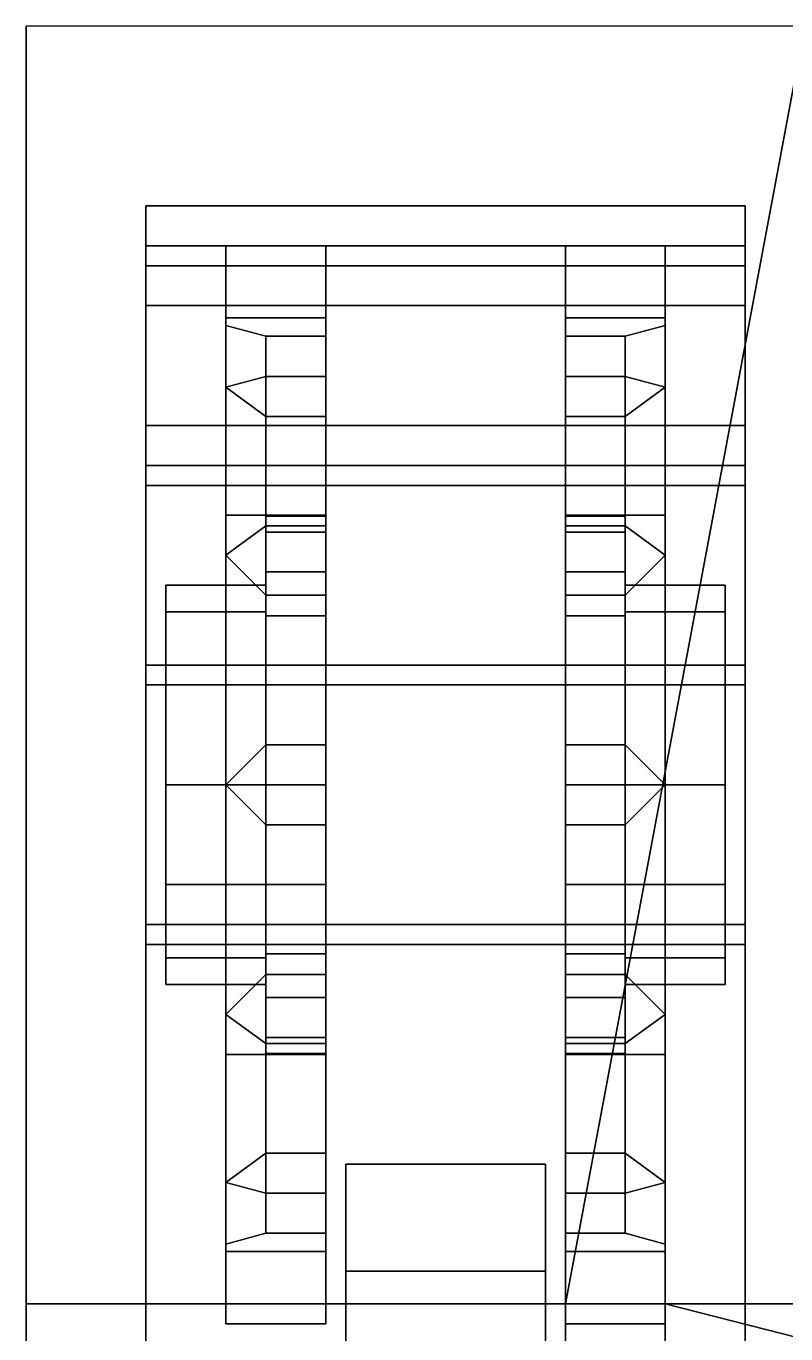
# Model space of a CAD drawing. Header units: millimetres. Extents: x -1.1 to 1.1, y -2.39 to 6.79.
# Drawn here: x -1.1 to -0.72, y 1.655 to 2.31 of the extents above; entities that cross this region are included whole.
import ezdxf

# ---------------------------------------------------------------- set-up
doc = ezdxf.new("R2010")
doc.units = ezdxf.units.MM
for name, color, linetype in [('fenders', 6, 'Continuous'), ('tracks', 3, 'Continuous'), ('wheels', 2, 'Continuous')]:
    doc.layers.add(name, color=color, linetype=linetype)

msp = doc.modelspace()

# ---------------------------------------------------------------- linework, layer by layer
for points in [[(-0.83, 1.67, 1.09), (-0.71, 1.67, 1.09), (-0.71, 1.67, 0.97), (-0.83, 1.67, 0.97)], [(-0.83, 0.5577, 1.09), (-0.83, 1.67, 1.09), (-0.83, 1.67, 0.97), (-0.83, 0.58, 1.01)], [(-0.78, 1.67, 1.2), (-0.71, 1.67, 1.2), (-0.71, 1.67, 1.05), (-0.83, 1.67, 1.09)], [(-0.78, 0.52705, 1.2), (-0.78, 1.67, 1.2), (-0.83, 1.67, 1.09), (-0.83, 0.5577, 1.09)], [(-0.27, 1.54, 1.35), (-0.71, 1.67, 1.2), (-0.71, 1.67, 1.2), (-0.78, 1.67, 1.2)], [(-0.27, 0.48525, 1.35), (-0.27, 1.54, 1.35), (-0.78, 1.67, 1.2), (-0.78, 0.52705, 1.2)]]:
    msp.add_3dface(points)
at = {"layer": 'fenders'}
for points in [[(-1.1, 1.67, 0.97), (-1.1, 2.31, 0.94), (-1.1, 2.31, 0.91), (-1.1, 1.67, 0.94)], [(-0.83, 1.67, 0.97), (-0.71, 2.31, 0.94), (-1.1, 2.31, 0.94), (-1.1, 1.67, 0.97)], [(-0.71, 1.67, 0.97), (-0.71, 2.31, 0.94), (-0.71, 2.31, 0.94), (-0.83, 1.67, 0.97)], [(-1.1, 0.58, 1.01), (-1.1, 1.67, 0.97), (-1.1, 1.67, 0.94), (-1.1, 0.58, 0.98)], [(-0.83, 0.58, 1.01), (-0.83, 1.67, 0.97), (-1.1, 1.67, 0.97), (-1.1, 0.58, 1.01)]]:
    msp.add_3dface(points, dxfattribs=at)
at = {"layer": 'tracks'}
for points in [[(-1.04, 2.22, 0.49), (-1.04, 2.19, 0.63), (-0.74, 2.19, 0.63), (-0.74, 2.22, 0.49)], [(-1.04, 2.17, 0.62), (-1.04, 2.19, 0.63), (-1.04, 2.22, 0.49), (-1.04, 2.2, 0.49)], [(-1.04, 2.22, 0.49), (-1.04, 2.19, 0.35), (-1.04, 2.17, 0.36), (-1.04, 2.2, 0.49)], [(-0.74, 2.22, 0.49), (-0.74, 2.19, 0.35), (-1.04, 2.19, 0.35), (-1.04, 2.22, 0.49)], [(-0.74, 2.22, 0.49), (-0.74, 2.19, 0.63), (-0.74, 2.17, 0.62), (-0.74, 2.2, 0.49)], [(-0.74, 2.17, 0.36), (-0.74, 2.19, 0.35), (-0.74, 2.22, 0.49), (-0.74, 2.2, 0.49)], [(-0.74, 2.2, 0.49), (-0.74, 2.17, 0.62), (-1.04, 2.17, 0.62), (-1.04, 2.2, 0.49)], [(-1.04, 2.2, 0.49), (-1.04, 2.17, 0.36), (-0.74, 2.17, 0.36), (-0.74, 2.2, 0.49)], [(-0.74, 2.19, 0.35), (-0.74, 2.11, 0.26), (-1.04, 2.11, 0.26), (-1.04, 2.19, 0.35)], [(-1.04, 2.19, 0.35), (-1.04, 2.11, 0.26), (-1.04, 2.09, 0.27), (-1.04, 2.17, 0.36)], [(-1.04, 2.19, 0.63), (-1.04, 2.09, 0.74), (-0.74, 2.09, 0.74), (-0.74, 2.19, 0.63)], [(-1.04, 2.08, 0.72), (-1.04, 2.09, 0.74), (-1.04, 2.19, 0.63), (-1.04, 2.17, 0.62)], [(-0.74, 2.09, 0.27), (-0.74, 2.11, 0.26), (-0.74, 2.19, 0.35), (-0.74, 2.17, 0.36)], [(-0.74, 2.19, 0.63), (-0.74, 2.09, 0.74), (-0.74, 2.08, 0.72), (-0.74, 2.17, 0.62)], [(-1.04, 2.17, 0.36), (-1.04, 2.09, 0.27), (-0.74, 2.09, 0.27), (-0.74, 2.17, 0.36)], [(-0.74, 2.17, 0.62), (-0.74, 2.08, 0.72), (-1.04, 2.08, 0.72), (-1.04, 2.17, 0.62)], [(-1.04, 2.11, 0.26), (-1.04, 1.4, -0.02), (-1.04, 1.39), (-1.04, 2.09, 0.27)], [(-0.74, 2.11, 0.26), (-0.74, 1.4, -0.02), (-1.04, 1.4, -0.02), (-1.04, 2.11, 0.26)], [(-0.74, 1.39), (-0.74, 1.4, -0.02), (-0.74, 2.11, 0.26), (-0.74, 2.09, 0.27)], [(-1.04, 2.09, 0.27), (-1.04, 1.39), (-0.74, 1.39), (-0.74, 2.09, 0.27)], [(-1.04, 1.98, 0.76), (-1.04, 1.99, 0.78), (-1.04, 2.09, 0.74), (-1.04, 2.08, 0.72)], [(-1.04, 2.09, 0.74), (-1.04, 1.99, 0.78), (-0.74, 1.99, 0.78), (-0.74, 2.09, 0.74)], [(-0.74, 2.09, 0.74), (-0.74, 1.99, 0.78), (-0.74, 1.98, 0.76), (-0.74, 2.08, 0.72)], [(-0.74, 2.08, 0.72), (-0.74, 1.98, 0.76), (-1.04, 1.98, 0.76), (-1.04, 2.08, 0.72)], [(-1.04, 1.85, 0.76), (-1.04, 1.86, 0.78), (-1.04, 1.99, 0.78), (-1.04, 1.98, 0.76)], [(-1.04, 1.99, 0.78), (-1.04, 1.86, 0.78), (-0.74, 1.86, 0.78), (-0.74, 1.99, 0.78)], [(-0.74, 1.99, 0.78), (-0.74, 1.86, 0.78), (-0.74, 1.85, 0.76), (-0.74, 1.98, 0.76)], [(-0.74, 1.98, 0.76), (-0.74, 1.85, 0.76), (-1.04, 1.85, 0.76), (-1.04, 1.98, 0.76)], [(-1.04, 1.44, 0.79), (-1.04, 1.45, 0.81), (-1.04, 1.86, 0.78), (-1.04, 1.85, 0.76)], [(-1.04, 1.86, 0.78), (-1.04, 1.45, 0.81), (-0.74, 1.45, 0.81), (-0.74, 1.86, 0.78)], [(-0.74, 1.86, 0.78), (-0.74, 1.45, 0.81), (-0.74, 1.44, 0.79), (-0.74, 1.85, 0.76)], [(-0.74, 1.85, 0.76), (-0.74, 1.44, 0.79), (-1.04, 1.44, 0.79), (-1.04, 1.85, 0.76)]]:
    msp.add_3dface(points, dxfattribs=at)
at = {"layer": 'wheels'}
for points in [[(-1, 2.16383, 0.625), (-1, 2.2, 0.49), (-1, 2.16, 0.49), (-1, 2.12919, 0.605)], [(-0.95, 2.16383, 0.625), (-0.95, 2.2, 0.49), (-1, 2.2, 0.49), (-1, 2.16383, 0.625)], [(-1, 2.2, 0.49), (-1, 2.16383, 0.355), (-1, 2.12919, 0.375), (-1, 2.16, 0.49)], [(-0.95, 2.2, 0.49), (-0.95, 2.16383, 0.355), (-1, 2.16383, 0.355), (-1, 2.2, 0.49)], [(-0.95, 2.13454, 0.585), (-0.95, 2.15464, 0.51), (-0.95, 2.2, 0.49), (-0.95, 2.16383, 0.625)], [(-0.95, 2.15464, 0.47), (-0.95, 2.13454, 0.395), (-0.95, 2.16383, 0.355), (-0.95, 2.2, 0.49)], [(-0.95, 2.15464, 0.51), (-0.95, 2.15464, 0.47), (-0.95, 2.2, 0.49)], [(-0.83, 2.2, 0.49), (-0.83, 2.16383, 0.625), (-0.78, 2.16383, 0.625), (-0.78, 2.2, 0.49)], [(-0.83, 2.15464, 0.51), (-0.83, 2.13454, 0.585), (-0.83, 2.16383, 0.625), (-0.83, 2.2, 0.49)], [(-0.83, 2.16383, 0.355), (-0.83, 2.2, 0.49), (-0.78, 2.2, 0.49), (-0.78, 2.16383, 0.355)], [(-0.83, 2.15464, 0.47), (-0.83, 2.15464, 0.51), (-0.83, 2.2, 0.49)], [(-0.83, 2.13454, 0.395), (-0.83, 2.15464, 0.47), (-0.83, 2.2, 0.49), (-0.83, 2.16383, 0.355)], [(-0.78, 2.2, 0.49), (-0.78, 2.16383, 0.625), (-0.78, 2.12919, 0.605), (-0.78, 2.16, 0.49)], [(-0.78, 2.16383, 0.355), (-0.78, 2.2, 0.49), (-0.78, 2.16, 0.49), (-0.78, 2.12919, 0.375)], [(-1, 2.16383, 0.355), (-1, 2.065, 0.25617), (-1, 2.045, 0.29081), (-1, 2.12919, 0.375)], [(-0.95, 2.16383, 0.355), (-0.95, 2.065, 0.25617), (-1, 2.065, 0.25617), (-1, 2.16383, 0.355)], [(-1, 2.065, 0.72383), (-1, 2.16383, 0.625), (-1, 2.12919, 0.605), (-1, 2.045, 0.68919)], [(-0.95, 2.065, 0.72383), (-0.95, 2.16383, 0.625), (-1, 2.16383, 0.625), (-1, 2.065, 0.72383)], [(-0.95, 2.11454, 0.36036), (-0.95, 2.05964, 0.30546), (-0.95, 2.065, 0.25617), (-0.95, 2.16383, 0.355)], [(-0.95, 2.13454, 0.395), (-0.95, 2.11454, 0.36036), (-0.95, 2.16383, 0.355)], [(-0.95, 2.05964, 0.67454), (-0.95, 2.11454, 0.61964), (-0.95, 2.16383, 0.625), (-0.95, 2.065, 0.72383)], [(-0.95, 2.11454, 0.61964), (-0.95, 2.13454, 0.585), (-0.95, 2.16383, 0.625)], [(-0.83, 2.065, 0.25617), (-0.83, 2.16383, 0.355), (-0.78, 2.16383, 0.355), (-0.78, 2.065, 0.25617)], [(-0.83, 2.05964, 0.30546), (-0.83, 2.11454, 0.36036), (-0.83, 2.16383, 0.355), (-0.83, 2.065, 0.25617)], [(-0.83, 2.11454, 0.36036), (-0.83, 2.13454, 0.395), (-0.83, 2.16383, 0.355)], [(-0.83, 2.16383, 0.625), (-0.83, 2.065, 0.72383), (-0.78, 2.065, 0.72383), (-0.78, 2.16383, 0.625)], [(-0.83, 2.13454, 0.585), (-0.83, 2.11454, 0.61964), (-0.83, 2.16383, 0.625)], [(-0.83, 2.11454, 0.61964), (-0.83, 2.05964, 0.67454), (-0.83, 2.065, 0.72383), (-0.83, 2.16383, 0.625)], [(-0.78, 2.065, 0.25617), (-0.78, 2.16383, 0.355), (-0.78, 2.12919, 0.375), (-0.78, 2.045, 0.29081)], [(-0.78, 2.16383, 0.625), (-0.78, 2.065, 0.72383), (-0.78, 2.045, 0.68919), (-0.78, 2.12919, 0.605)], [(-0.98, 2.15464, 0.51), (-0.98, 2.13454, 0.585), (-1, 2.12919, 0.605), (-1, 2.16, 0.49)], [(-0.98, 2.13454, 0.395), (-0.98, 2.15464, 0.47), (-1, 2.16, 0.49), (-1, 2.12919, 0.375)], [(-0.98, 2.15464, 0.47), (-0.98, 2.15464, 0.51), (-1, 2.16, 0.49)], [(-0.8, 2.13454, 0.585), (-0.8, 2.15464, 0.51), (-0.78, 2.16, 0.49), (-0.78, 2.12919, 0.605)], [(-0.8, 2.15464, 0.51), (-0.8, 2.15464, 0.47), (-0.78, 2.16, 0.49)], [(-0.8, 2.15464, 0.47), (-0.8, 2.13454, 0.395), (-0.78, 2.12919, 0.375), (-0.78, 2.16, 0.49)], [(-0.95, 2.15464, 0.51), (-0.95, 2.13454, 0.585), (-0.98, 2.13454, 0.585), (-0.98, 2.15464, 0.51)], [(-0.95, 2.13454, 0.395), (-0.95, 2.15464, 0.47), (-0.98, 2.15464, 0.47), (-0.98, 2.13454, 0.395)], [(-0.95, 2.15464, 0.47), (-0.95, 2.06464, 0.47), (-0.98, 2.06464, 0.47), (-0.98, 2.15464, 0.47)], [(-0.95, 2.06464, 0.51), (-0.95, 2.15464, 0.51), (-0.98, 2.15464, 0.51), (-0.98, 2.06464, 0.51)], [(-0.98, 2.06464, 0.51), (-0.98, 2.15464, 0.51), (-0.98, 2.15464, 0.47), (-0.98, 2.06464, 0.47)], [(-0.95, 2.15464, 0.51), (-0.95, 2.06464, 0.51), (-0.95, 2.06464, 0.47), (-0.95, 2.15464, 0.47)], [(-0.83, 2.13454, 0.585), (-0.83, 2.15464, 0.51), (-0.8, 2.15464, 0.51), (-0.8, 2.13454, 0.585)], [(-0.83, 2.15464, 0.47), (-0.83, 2.06464, 0.47), (-0.83, 2.06464, 0.51), (-0.83, 2.15464, 0.51)], [(-0.83, 2.06464, 0.47), (-0.83, 2.15464, 0.47), (-0.8, 2.15464, 0.47), (-0.8, 2.06464, 0.47)], [(-0.83, 2.15464, 0.51), (-0.83, 2.06464, 0.51), (-0.8, 2.06464, 0.51), (-0.8, 2.15464, 0.51)], [(-0.83, 2.15464, 0.47), (-0.83, 2.13454, 0.395), (-0.8, 2.13454, 0.395), (-0.8, 2.15464, 0.47)], [(-0.8, 2.06464, 0.47), (-0.8, 2.15464, 0.47), (-0.8, 2.15464, 0.51), (-0.8, 2.06464, 0.51)], [(-0.98, 2.11454, 0.36036), (-0.98, 2.13454, 0.395), (-1, 2.12919, 0.375)], [(-0.98, 2.13454, 0.585), (-0.98, 2.11454, 0.61964), (-1, 2.12919, 0.605)], [(-0.98, 2.05964, 0.30546), (-0.98, 2.11454, 0.36036), (-1, 2.12919, 0.375), (-1, 2.045, 0.29081)], [(-0.98, 2.11454, 0.61964), (-0.98, 2.05964, 0.67454), (-1, 2.045, 0.68919), (-1, 2.12919, 0.605)], [(-0.95, 2.13454, 0.585), (-0.95, 2.0566, 0.54), (-0.98, 2.0566, 0.54), (-0.98, 2.13454, 0.585)], [(-0.98, 2.0366, 0.57464), (-0.98, 2.11454, 0.61964), (-0.98, 2.13454, 0.585), (-0.98, 2.0566, 0.54)], [(-0.95, 2.0566, 0.44), (-0.95, 2.13454, 0.395), (-0.98, 2.13454, 0.395), (-0.98, 2.0566, 0.44)], [(-0.98, 2.0566, 0.44), (-0.98, 2.13454, 0.395), (-0.98, 2.11454, 0.36036), (-0.98, 2.0366, 0.40536)], [(-0.95, 2.11454, 0.61964), (-0.95, 2.0366, 0.57464), (-0.95, 2.0566, 0.54), (-0.95, 2.13454, 0.585)], [(-0.95, 2.13454, 0.395), (-0.95, 2.0566, 0.44), (-0.95, 2.0366, 0.40536), (-0.95, 2.11454, 0.36036)], [(-0.83, 2.13454, 0.585), (-0.83, 2.0566, 0.54), (-0.83, 2.0366, 0.57464), (-0.83, 2.11454, 0.61964)], [(-0.83, 2.0566, 0.54), (-0.83, 2.13454, 0.585), (-0.8, 2.13454, 0.585), (-0.8, 2.0566, 0.54)], [(-0.83, 2.11454, 0.36036), (-0.83, 2.0366, 0.40536), (-0.83, 2.0566, 0.44), (-0.83, 2.13454, 0.395)], [(-0.83, 2.13454, 0.395), (-0.83, 2.0566, 0.44), (-0.8, 2.0566, 0.44), (-0.8, 2.13454, 0.395)], [(-0.8, 2.0566, 0.54), (-0.8, 2.13454, 0.585), (-0.8, 2.11454, 0.61964), (-0.8, 2.0366, 0.57464)], [(-0.8, 2.13454, 0.395), (-0.8, 2.11454, 0.36036), (-0.78, 2.12919, 0.375)], [(-0.8, 2.0366, 0.40536), (-0.8, 2.11454, 0.36036), (-0.8, 2.13454, 0.395), (-0.8, 2.0566, 0.44)], [(-0.8, 2.11454, 0.61964), (-0.8, 2.13454, 0.585), (-0.78, 2.12919, 0.605)], [(-0.8, 2.11454, 0.36036), (-0.8, 2.05964, 0.30546), (-0.78, 2.045, 0.29081), (-0.78, 2.12919, 0.375)], [(-0.8, 2.05964, 0.67454), (-0.8, 2.11454, 0.61964), (-0.78, 2.12919, 0.605), (-0.78, 2.045, 0.68919)], [(-0.95, 2.05964, 0.30546), (-0.95, 2.11454, 0.36036), (-0.98, 2.11454, 0.36036), (-0.98, 2.05964, 0.30546)], [(-0.95, 2.11454, 0.36036), (-0.95, 2.0366, 0.40536), (-0.98, 2.0366, 0.40536), (-0.98, 2.11454, 0.36036)], [(-0.95, 2.11454, 0.61964), (-0.95, 2.05964, 0.67454), (-0.98, 2.05964, 0.67454), (-0.98, 2.11454, 0.61964)], [(-0.95, 2.0366, 0.57464), (-0.95, 2.11454, 0.61964), (-0.98, 2.11454, 0.61964), (-0.98, 2.0366, 0.57464)], [(-0.83, 2.0366, 0.40536), (-0.83, 2.11454, 0.36036), (-0.8, 2.11454, 0.36036), (-0.8, 2.0366, 0.40536)], [(-0.83, 2.11454, 0.36036), (-0.83, 2.05964, 0.30546), (-0.8, 2.05964, 0.30546), (-0.8, 2.11454, 0.36036)], [(-0.83, 2.11454, 0.61964), (-0.83, 2.0366, 0.57464), (-0.8, 2.0366, 0.57464), (-0.8, 2.11454, 0.61964)], [(-0.83, 2.05964, 0.67454), (-0.83, 2.11454, 0.61964), (-0.8, 2.11454, 0.61964), (-0.8, 2.05964, 0.67454)], [(-1, 2.065, 0.25617), (-1, 1.93, 0.22), (-1, 1.93, 0.26), (-1, 2.045, 0.29081)], [(-0.95, 2.065, 0.25617), (-0.95, 1.93, 0.22), (-1, 1.93, 0.22), (-1, 2.065, 0.25617)], [(-1, 1.93, 0.76), (-1, 2.065, 0.72383), (-1, 2.045, 0.68919), (-1, 1.93, 0.72)], [(-0.95, 1.93, 0.76), (-0.95, 2.065, 0.72383), (-1, 2.065, 0.72383), (-1, 1.93, 0.76)], [(-0.95, 2.06464, 0.47), (-0.95, 2.0566, 0.44), (-0.98, 2.0566, 0.44), (-0.98, 2.06464, 0.47)], [(-0.95, 2.0566, 0.54), (-0.95, 2.06464, 0.51), (-0.98, 2.06464, 0.51), (-0.98, 2.0566, 0.54)], [(-0.98, 2.03, 0.49), (-0.98, 2.06464, 0.47), (-0.98, 2.0566, 0.44), (-0.98, 2.0166, 0.44)], [(-0.98, 2.0166, 0.54), (-0.98, 2.0566, 0.54), (-0.98, 2.06464, 0.51), (-0.98, 2.03, 0.49)], [(-0.98, 2.06464, 0.51), (-0.98, 2.06464, 0.47), (-0.98, 2.03, 0.49)], [(-0.95, 2.05964, 0.30546), (-0.95, 2.025, 0.28546), (-0.95, 2.065, 0.25617)], [(-0.95, 2.025, 0.28546), (-0.95, 1.95, 0.26536), (-0.95, 1.93, 0.22), (-0.95, 2.065, 0.25617)], [(-0.95, 2.025, 0.69454), (-0.95, 2.05964, 0.67454), (-0.95, 2.065, 0.72383)], [(-0.95, 1.95, 0.71464), (-0.95, 2.025, 0.69454), (-0.95, 2.065, 0.72383), (-0.95, 1.93, 0.76)], [(-0.95, 2.06464, 0.51), (-0.95, 1.93, 0.49), (-0.95, 1.93, 0.49), (-0.95, 2.06464, 0.47)], [(-0.83, 2.025, 0.28546), (-0.83, 2.05964, 0.30546), (-0.83, 2.065, 0.25617)], [(-0.83, 1.93, 0.22), (-0.83, 2.065, 0.25617), (-0.78, 2.065, 0.25617), (-0.78, 1.93, 0.22)], [(-0.83, 1.95, 0.26536), (-0.83, 2.025, 0.28546), (-0.83, 2.065, 0.25617), (-0.83, 1.93, 0.22)], [(-0.83, 2.065, 0.72383), (-0.83, 1.93, 0.76), (-0.78, 1.93, 0.76), (-0.78, 2.065, 0.72383)], [(-0.83, 2.05964, 0.67454), (-0.83, 2.025, 0.69454), (-0.83, 2.065, 0.72383)], [(-0.83, 2.025, 0.69454), (-0.83, 1.95, 0.71464), (-0.83, 1.93, 0.76), (-0.83, 2.065, 0.72383)], [(-0.83, 2.0566, 0.44), (-0.83, 2.06464, 0.47), (-0.8, 2.06464, 0.47), (-0.8, 2.0566, 0.44)], [(-0.83, 2.06464, 0.51), (-0.83, 2.0566, 0.54), (-0.8, 2.0566, 0.54), (-0.8, 2.06464, 0.51)], [(-0.83, 2.06464, 0.47), (-0.83, 1.93, 0.49), (-0.83, 1.93, 0.49), (-0.83, 2.06464, 0.51)], [(-0.8, 2.06464, 0.47), (-0.8, 2.06464, 0.51), (-0.8, 2.03, 0.49)], [(-0.8, 2.0166, 0.44), (-0.8, 2.0566, 0.44), (-0.8, 2.06464, 0.47), (-0.8, 2.03, 0.49)], [(-0.8, 2.03, 0.49), (-0.8, 2.06464, 0.51), (-0.8, 2.0566, 0.54), (-0.8, 2.0166, 0.54)], [(-0.78, 1.93, 0.22), (-0.78, 2.065, 0.25617), (-0.78, 2.045, 0.29081), (-0.78, 1.93, 0.26)], [(-0.78, 2.065, 0.72383), (-0.78, 1.93, 0.76), (-0.78, 1.93, 0.72), (-0.78, 2.045, 0.68919)], [(-0.98, 2.025, 0.28546), (-0.98, 2.05964, 0.30546), (-1, 2.045, 0.29081)], [(-0.98, 2.05964, 0.67454), (-0.98, 2.025, 0.69454), (-1, 2.045, 0.68919)], [(-0.98, 2.01464, 0.3834), (-0.98, 2.05964, 0.30546), (-0.98, 2.025, 0.28546), (-0.98, 1.98, 0.3634)], [(-0.95, 2.01464, 0.3834), (-0.95, 2.05964, 0.30546), (-0.98, 2.05964, 0.30546), (-0.98, 2.01464, 0.3834)], [(-0.95, 2.05964, 0.67454), (-0.95, 2.01464, 0.5966), (-0.98, 2.01464, 0.5966), (-0.98, 2.05964, 0.67454)], [(-0.98, 1.98, 0.6166), (-0.98, 2.025, 0.69454), (-0.98, 2.05964, 0.67454), (-0.98, 2.01464, 0.5966)], [(-0.95, 2.05964, 0.30546), (-0.95, 2.01464, 0.3834), (-0.95, 1.98, 0.3634), (-0.95, 2.025, 0.28546)], [(-0.95, 2.025, 0.69454), (-0.95, 1.98, 0.6166), (-0.95, 2.01464, 0.5966), (-0.95, 2.05964, 0.67454)], [(-0.83, 2.025, 0.28546), (-0.83, 1.98, 0.3634), (-0.83, 2.01464, 0.3834), (-0.83, 2.05964, 0.30546)], [(-0.83, 2.05964, 0.30546), (-0.83, 2.01464, 0.3834), (-0.8, 2.01464, 0.3834), (-0.8, 2.05964, 0.30546)], [(-0.83, 2.05964, 0.67454), (-0.83, 2.01464, 0.5966), (-0.83, 1.98, 0.6166), (-0.83, 2.025, 0.69454)], [(-0.83, 2.01464, 0.5966), (-0.83, 2.05964, 0.67454), (-0.8, 2.05964, 0.67454), (-0.8, 2.01464, 0.5966)], [(-0.8, 2.05964, 0.30546), (-0.8, 2.025, 0.28546), (-0.78, 2.045, 0.29081)], [(-0.8, 1.98, 0.3634), (-0.8, 2.025, 0.28546), (-0.8, 2.05964, 0.30546), (-0.8, 2.01464, 0.3834)], [(-0.8, 2.025, 0.69454), (-0.8, 2.05964, 0.67454), (-0.78, 2.045, 0.68919)], [(-0.8, 2.01464, 0.5966), (-0.8, 2.05964, 0.67454), (-0.8, 2.025, 0.69454), (-0.8, 1.98, 0.6166)], [(-0.98, 2.0366, 0.57464), (-0.98, 2.0566, 0.54), (-0.98, 2.0166, 0.54)], [(-0.98, 2.0566, 0.44), (-0.98, 2.0366, 0.40536), (-0.98, 2.0166, 0.44)], [(-0.95, 2.0366, 0.57464), (-0.95, 1.93, 0.49), (-0.95, 1.93, 0.49), (-0.95, 2.0566, 0.54)], [(-0.95, 2.0566, 0.44), (-0.95, 1.93, 0.49), (-0.95, 1.93, 0.49), (-0.95, 2.0366, 0.40536)], [(-0.83, 2.0566, 0.54), (-0.83, 1.93, 0.49), (-0.83, 1.93, 0.49), (-0.83, 2.0366, 0.57464)], [(-0.83, 2.0366, 0.40536), (-0.83, 1.93, 0.49), (-0.83, 1.93, 0.49), (-0.83, 2.0566, 0.44)], [(-0.8, 2.0566, 0.54), (-0.8, 2.0366, 0.57464), (-0.8, 2.0166, 0.54)], [(-0.8, 2.0366, 0.40536), (-0.8, 2.0566, 0.44), (-0.8, 2.0166, 0.44)], [(-0.98, 1.95, 0.26536), (-0.98, 2.025, 0.28546), (-1, 2.045, 0.29081), (-1, 1.93, 0.26)], [(-0.98, 2.025, 0.69454), (-0.98, 1.95, 0.71464), (-1, 1.93, 0.72), (-1, 2.045, 0.68919)], [(-0.8, 2.025, 0.28546), (-0.8, 1.95, 0.26536), (-0.78, 1.93, 0.26), (-0.78, 2.045, 0.29081)], [(-0.8, 1.95, 0.71464), (-0.8, 2.025, 0.69454), (-0.78, 2.045, 0.68919), (-0.78, 1.93, 0.72)], [(-0.98, 1.98, 0.5766), (-0.98, 2.01464, 0.5966), (-0.98, 2.0366, 0.57464), (-0.98, 2.0166, 0.54)], [(-0.95, 2.0366, 0.40536), (-0.95, 2.01464, 0.3834), (-0.98, 2.01464, 0.3834), (-0.98, 2.0366, 0.40536)], [(-0.98, 2.0166, 0.44), (-0.98, 2.0366, 0.40536), (-0.98, 2.01464, 0.3834), (-0.98, 1.98, 0.4034)], [(-0.95, 2.01464, 0.5966), (-0.95, 2.0366, 0.57464), (-0.98, 2.0366, 0.57464), (-0.98, 2.01464, 0.5966)], [(-0.83, 2.01464, 0.3834), (-0.83, 2.0366, 0.40536), (-0.8, 2.0366, 0.40536), (-0.8, 2.01464, 0.3834)], [(-0.83, 2.0366, 0.57464), (-0.83, 2.01464, 0.5966), (-0.8, 2.01464, 0.5966), (-0.8, 2.0366, 0.57464)], [(-0.8, 2.0166, 0.54), (-0.8, 2.0366, 0.57464), (-0.8, 2.01464, 0.5966), (-0.8, 1.98, 0.5766)], [(-0.8, 1.98, 0.4034), (-0.8, 2.01464, 0.3834), (-0.8, 2.0366, 0.40536), (-0.8, 2.0166, 0.44)], [(-1.03, 1.98, 0.5766), (-1.03, 2.0166, 0.54), (-1.03, 2.03, 0.49), (-1.03, 1.93, 0.59)], [(-1.03, 1.93, 0.59), (-1.03, 2.03, 0.49), (-1.03, 2.0166, 0.44), (-1.03, 1.88, 0.5766)], [(-0.98, 2.0166, 0.54), (-0.98, 2.03, 0.49), (-1.03, 2.03, 0.49), (-1.03, 2.0166, 0.54)], [(-0.98, 2.03, 0.49), (-0.98, 2.0166, 0.44), (-1.03, 2.0166, 0.44), (-1.03, 2.03, 0.49)], [(-0.95, 2.025, 0.28546), (-0.95, 1.98, 0.3634), (-0.98, 1.98, 0.3634), (-0.98, 2.025, 0.28546)], [(-0.95, 1.95, 0.26536), (-0.95, 2.025, 0.28546), (-0.98, 2.025, 0.28546), (-0.98, 1.95, 0.26536)], [(-0.95, 2.025, 0.69454), (-0.95, 1.95, 0.71464), (-0.98, 1.95, 0.71464), (-0.98, 2.025, 0.69454)], [(-0.95, 1.98, 0.6166), (-0.95, 2.025, 0.69454), (-0.98, 2.025, 0.69454), (-0.98, 1.98, 0.6166)], [(-0.83, 1.98, 0.3634), (-0.83, 2.025, 0.28546), (-0.8, 2.025, 0.28546), (-0.8, 1.98, 0.3634)], [(-0.83, 2.025, 0.28546), (-0.83, 1.95, 0.26536), (-0.8, 1.95, 0.26536), (-0.8, 2.025, 0.28546)], [(-0.83, 2.025, 0.69454), (-0.83, 1.98, 0.6166), (-0.8, 1.98, 0.6166), (-0.8, 2.025, 0.69454)], [(-0.83, 1.95, 0.71464), (-0.83, 2.025, 0.69454), (-0.8, 2.025, 0.69454), (-0.8, 1.95, 0.71464)], [(-0.8, 2.0166, 0.44), (-0.8, 2.03, 0.49), (-0.75, 2.03, 0.49), (-0.75, 2.0166, 0.44)], [(-0.8, 2.03, 0.49), (-0.8, 2.0166, 0.54), (-0.75, 2.0166, 0.54), (-0.75, 2.03, 0.49)], [(-0.75, 2.03, 0.49), (-0.75, 1.93, 0.39), (-0.75, 1.98, 0.4034), (-0.75, 2.0166, 0.44)], [(-0.75, 2.0166, 0.54), (-0.75, 1.88, 0.4034), (-0.75, 1.93, 0.39), (-0.75, 2.03, 0.49)], [(-0.98, 1.98, 0.5766), (-0.98, 2.0166, 0.54), (-1.03, 2.0166, 0.54), (-1.03, 1.98, 0.5766)], [(-1.03, 1.88, 0.5766), (-1.03, 2.0166, 0.44), (-1.03, 1.98, 0.4034), (-1.03, 1.8434, 0.54)], [(-0.98, 2.0166, 0.44), (-0.98, 1.98, 0.4034), (-1.03, 1.98, 0.4034), (-1.03, 2.0166, 0.44)], [(-0.98, 2.01464, 0.3834), (-0.98, 1.98, 0.3634), (-0.98, 1.98, 0.4034)], [(-0.98, 1.98, 0.6166), (-0.98, 2.01464, 0.5966), (-0.98, 1.98, 0.5766)], [(-0.95, 1.98, 0.6166), (-0.95, 1.93, 0.49), (-0.95, 1.93, 0.49), (-0.95, 2.01464, 0.5966)], [(-0.95, 2.01464, 0.3834), (-0.95, 1.93, 0.49), (-0.95, 1.93, 0.49), (-0.95, 1.98, 0.3634)], [(-0.83, 2.01464, 0.5966), (-0.83, 1.93, 0.49), (-0.83, 1.93, 0.49), (-0.83, 1.98, 0.6166)], [(-0.83, 1.98, 0.3634), (-0.83, 1.93, 0.49), (-0.83, 1.93, 0.49), (-0.83, 2.01464, 0.3834)], [(-0.8, 2.0166, 0.54), (-0.8, 1.98, 0.5766), (-0.75, 1.98, 0.5766), (-0.75, 2.0166, 0.54)], [(-0.8, 1.98, 0.4034), (-0.8, 2.0166, 0.44), (-0.75, 2.0166, 0.44), (-0.75, 1.98, 0.4034)], [(-0.8, 1.98, 0.3634), (-0.8, 2.01464, 0.3834), (-0.8, 1.98, 0.4034)], [(-0.8, 2.01464, 0.5966), (-0.8, 1.98, 0.6166), (-0.8, 1.98, 0.5766)], [(-0.75, 1.98, 0.5766), (-0.75, 1.8434, 0.44), (-0.75, 1.88, 0.4034), (-0.75, 2.0166, 0.54)], [(-0.98, 1.98, 0.4034), (-0.98, 1.93, 0.39), (-1.03, 1.93, 0.39), (-1.03, 1.98, 0.4034)], [(-1.03, 1.8434, 0.54), (-1.03, 1.98, 0.4034), (-1.03, 1.93, 0.39), (-1.03, 1.83, 0.49)], [(-0.98, 1.93, 0.59), (-0.98, 1.98, 0.5766), (-1.03, 1.98, 0.5766), (-1.03, 1.93, 0.59)], [(-0.95, 1.98, 0.3634), (-0.95, 1.95, 0.35536), (-0.98, 1.95, 0.35536), (-0.98, 1.98, 0.3634)], [(-0.98, 1.98, 0.4034), (-0.98, 1.98, 0.3634), (-0.98, 1.95, 0.35536), (-0.98, 1.93, 0.39)], [(-0.95, 1.95, 0.62464), (-0.95, 1.98, 0.6166), (-0.98, 1.98, 0.6166), (-0.98, 1.95, 0.62464)], [(-0.98, 1.93, 0.59), (-0.98, 1.95, 0.62464), (-0.98, 1.98, 0.6166), (-0.98, 1.98, 0.5766)], [(-0.83, 1.95, 0.35536), (-0.83, 1.98, 0.3634), (-0.8, 1.98, 0.3634), (-0.8, 1.95, 0.35536)], [(-0.83, 1.98, 0.6166), (-0.83, 1.95, 0.62464), (-0.8, 1.95, 0.62464), (-0.8, 1.98, 0.6166)], [(-0.8, 1.93, 0.39), (-0.8, 1.95, 0.35536), (-0.8, 1.98, 0.3634), (-0.8, 1.98, 0.4034)], [(-0.8, 1.93, 0.39), (-0.8, 1.98, 0.4034), (-0.75, 1.98, 0.4034), (-0.75, 1.93, 0.39)], [(-0.8, 1.98, 0.5766), (-0.8, 1.98, 0.6166), (-0.8, 1.95, 0.62464), (-0.8, 1.93, 0.59)], [(-0.8, 1.98, 0.5766), (-0.8, 1.93, 0.59), (-0.75, 1.93, 0.59), (-0.75, 1.98, 0.5766)], [(-0.75, 1.93, 0.59), (-0.75, 1.83, 0.49), (-0.75, 1.8434, 0.44), (-0.75, 1.98, 0.5766)], [(-0.98, 1.91, 0.26536), (-0.98, 1.95, 0.26536), (-1, 1.93, 0.26)], [(-0.98, 1.95, 0.71464), (-0.98, 1.91, 0.71464), (-1, 1.93, 0.72)], [(-0.95, 1.95, 0.35536), (-0.95, 1.95, 0.26536), (-0.98, 1.95, 0.26536), (-0.98, 1.95, 0.35536)], [(-0.98, 1.95, 0.35536), (-0.98, 1.95, 0.26536), (-0.98, 1.91, 0.26536), (-0.98, 1.91, 0.35536)], [(-0.98, 1.95, 0.35536), (-0.98, 1.91, 0.35536), (-0.98, 1.93, 0.39)], [(-0.98, 1.91, 0.62464), (-0.98, 1.95, 0.62464), (-0.98, 1.93, 0.59)], [(-0.98, 1.91, 0.62464), (-0.98, 1.91, 0.71464), (-0.98, 1.95, 0.71464), (-0.98, 1.95, 0.62464)], [(-0.95, 1.95, 0.71464), (-0.95, 1.95, 0.62464), (-0.98, 1.95, 0.62464), (-0.98, 1.95, 0.71464)], [(-0.95, 1.91, 0.62464), (-0.95, 1.93, 0.49), (-0.95, 1.93, 0.49), (-0.95, 1.95, 0.62464)], [(-0.95, 1.95, 0.26536), (-0.95, 1.95, 0.35536), (-0.95, 1.91, 0.35536), (-0.95, 1.91, 0.26536)], [(-0.95, 1.95, 0.26536), (-0.95, 1.91, 0.26536), (-0.95, 1.93, 0.22)], [(-0.95, 1.95, 0.35536), (-0.95, 1.93, 0.49), (-0.95, 1.93, 0.49), (-0.95, 1.91, 0.35536)], [(-0.95, 1.91, 0.71464), (-0.95, 1.95, 0.71464), (-0.95, 1.93, 0.76)], [(-0.95, 1.91, 0.71464), (-0.95, 1.91, 0.62464), (-0.95, 1.95, 0.62464), (-0.95, 1.95, 0.71464)], [(-0.83, 1.95, 0.62464), (-0.83, 1.93, 0.49), (-0.83, 1.93, 0.49), (-0.83, 1.91, 0.62464)], [(-0.83, 1.91, 0.26536), (-0.83, 1.91, 0.35536), (-0.83, 1.95, 0.35536), (-0.83, 1.95, 0.26536)], [(-0.83, 1.95, 0.26536), (-0.83, 1.95, 0.35536), (-0.8, 1.95, 0.35536), (-0.8, 1.95, 0.26536)], [(-0.83, 1.91, 0.26536), (-0.83, 1.95, 0.26536), (-0.83, 1.93, 0.22)], [(-0.83, 1.91, 0.35536), (-0.83, 1.93, 0.49), (-0.83, 1.93, 0.49), (-0.83, 1.95, 0.35536)], [(-0.83, 1.95, 0.62464), (-0.83, 1.95, 0.71464), (-0.8, 1.95, 0.71464), (-0.8, 1.95, 0.62464)], [(-0.83, 1.95, 0.71464), (-0.83, 1.95, 0.62464), (-0.83, 1.91, 0.62464), (-0.83, 1.91, 0.71464)], [(-0.83, 1.95, 0.71464), (-0.83, 1.91, 0.71464), (-0.83, 1.93, 0.76)], [(-0.8, 1.91, 0.35536), (-0.8, 1.91, 0.26536), (-0.8, 1.95, 0.26536), (-0.8, 1.95, 0.35536)], [(-0.8, 1.95, 0.26536), (-0.8, 1.91, 0.26536), (-0.78, 1.93, 0.26)], [(-0.8, 1.91, 0.35536), (-0.8, 1.95, 0.35536), (-0.8, 1.93, 0.39)], [(-0.8, 1.95, 0.62464), (-0.8, 1.95, 0.71464), (-0.8, 1.91, 0.71464), (-0.8, 1.91, 0.62464)], [(-0.8, 1.91, 0.71464), (-0.8, 1.95, 0.71464), (-0.78, 1.93, 0.72)], [(-0.8, 1.95, 0.62464), (-0.8, 1.91, 0.62464), (-0.8, 1.93, 0.59)], [(-0.98, 1.93, 0.39), (-0.98, 1.88, 0.4034), (-1.03, 1.88, 0.4034), (-1.03, 1.93, 0.39)], [(-1.03, 1.83, 0.49), (-1.03, 1.93, 0.39), (-1.03, 1.88, 0.4034), (-1.03, 1.8434, 0.44)], [(-0.98, 1.88, 0.5766), (-0.98, 1.93, 0.59), (-1.03, 1.93, 0.59), (-1.03, 1.88, 0.5766)], [(-0.98, 1.835, 0.28546), (-0.98, 1.91, 0.26536), (-1, 1.93, 0.26), (-1, 1.815, 0.29081)], [(-1, 1.93, 0.22), (-1, 1.795, 0.25617), (-1, 1.815, 0.29081), (-1, 1.93, 0.26)], [(-0.95, 1.93, 0.22), (-0.95, 1.795, 0.25617), (-1, 1.795, 0.25617), (-1, 1.93, 0.22)], [(-0.98, 1.91, 0.71464), (-0.98, 1.835, 0.69454), (-1, 1.815, 0.68919), (-1, 1.93, 0.72)], [(-1, 1.795, 0.72383), (-1, 1.93, 0.76), (-1, 1.93, 0.72), (-1, 1.815, 0.68919)], [(-0.95, 1.795, 0.72383), (-0.95, 1.93, 0.76), (-1, 1.93, 0.76), (-1, 1.795, 0.72383)], [(-0.98, 1.93, 0.39), (-0.98, 1.91, 0.35536), (-0.98, 1.88, 0.3634), (-0.98, 1.88, 0.4034)], [(-0.98, 1.88, 0.5766), (-0.98, 1.88, 0.6166), (-0.98, 1.91, 0.62464), (-0.98, 1.93, 0.59)], [(-0.95, 1.84536, 0.5966), (-0.95, 1.93, 0.49), (-0.95, 1.93, 0.49), (-0.95, 1.88, 0.6166)], [(-0.95, 1.8034, 0.54), (-0.95, 1.93, 0.49), (-0.95, 1.93, 0.49), (-0.95, 1.8234, 0.57464)], [(-0.95, 1.91, 0.26536), (-0.95, 1.835, 0.28546), (-0.95, 1.795, 0.25617), (-0.95, 1.93, 0.22)], [(-0.95, 1.79536, 0.47), (-0.95, 1.93, 0.49), (-0.95, 1.93, 0.49), (-0.95, 1.79536, 0.51)], [(-0.95, 1.8234, 0.40536), (-0.95, 1.93, 0.49), (-0.95, 1.93, 0.49), (-0.95, 1.8034, 0.44)], [(-0.95, 1.88, 0.3634), (-0.95, 1.93, 0.49), (-0.95, 1.93, 0.49), (-0.95, 1.84536, 0.3834)], [(-0.95, 1.835, 0.69454), (-0.95, 1.91, 0.71464), (-0.95, 1.93, 0.76), (-0.95, 1.795, 0.72383)], [(-0.83, 1.88, 0.6166), (-0.83, 1.93, 0.49), (-0.83, 1.93, 0.49), (-0.83, 1.84536, 0.5966)], [(-0.83, 1.8234, 0.57464), (-0.83, 1.93, 0.49), (-0.83, 1.93, 0.49), (-0.83, 1.8034, 0.54)], [(-0.83, 1.795, 0.25617), (-0.83, 1.93, 0.22), (-0.78, 1.93, 0.22), (-0.78, 1.795, 0.25617)], [(-0.83, 1.835, 0.28546), (-0.83, 1.91, 0.26536), (-0.83, 1.93, 0.22), (-0.83, 1.795, 0.25617)], [(-0.83, 1.79536, 0.51), (-0.83, 1.93, 0.49), (-0.83, 1.93, 0.49), (-0.83, 1.79536, 0.47)], [(-0.83, 1.8034, 0.44), (-0.83, 1.93, 0.49), (-0.83, 1.93, 0.49), (-0.83, 1.8234, 0.40536)], [(-0.83, 1.84536, 0.3834), (-0.83, 1.93, 0.49), (-0.83, 1.93, 0.49), (-0.83, 1.88, 0.3634)], [(-0.83, 1.93, 0.76), (-0.83, 1.795, 0.72383), (-0.78, 1.795, 0.72383), (-0.78, 1.93, 0.76)], [(-0.83, 1.91, 0.71464), (-0.83, 1.835, 0.69454), (-0.83, 1.795, 0.72383), (-0.83, 1.93, 0.76)], [(-0.8, 1.91, 0.26536), (-0.8, 1.835, 0.28546), (-0.78, 1.815, 0.29081), (-0.78, 1.93, 0.26)], [(-0.8, 1.88, 0.4034), (-0.8, 1.88, 0.3634), (-0.8, 1.91, 0.35536), (-0.8, 1.93, 0.39)], [(-0.8, 1.88, 0.4034), (-0.8, 1.93, 0.39), (-0.75, 1.93, 0.39), (-0.75, 1.88, 0.4034)], [(-0.8, 1.93, 0.59), (-0.8, 1.91, 0.62464), (-0.8, 1.88, 0.6166), (-0.8, 1.88, 0.5766)], [(-0.8, 1.835, 0.69454), (-0.8, 1.91, 0.71464), (-0.78, 1.93, 0.72), (-0.78, 1.815, 0.68919)], [(-0.8, 1.93, 0.59), (-0.8, 1.88, 0.5766), (-0.75, 1.88, 0.5766), (-0.75, 1.93, 0.59)], [(-0.78, 1.795, 0.25617), (-0.78, 1.93, 0.22), (-0.78, 1.93, 0.26), (-0.78, 1.815, 0.29081)], [(-0.78, 1.93, 0.76), (-0.78, 1.795, 0.72383), (-0.78, 1.815, 0.68919), (-0.78, 1.93, 0.72)], [(-0.75, 1.88, 0.5766), (-0.75, 1.8434, 0.54), (-0.75, 1.83, 0.49), (-0.75, 1.93, 0.59)], [(-0.95, 1.91, 0.26536), (-0.95, 1.91, 0.35536), (-0.98, 1.91, 0.35536), (-0.98, 1.91, 0.26536)], [(-0.95, 1.835, 0.28546), (-0.95, 1.91, 0.26536), (-0.98, 1.91, 0.26536), (-0.98, 1.835, 0.28546)], [(-0.95, 1.91, 0.35536), (-0.95, 1.88, 0.3634), (-0.98, 1.88, 0.3634), (-0.98, 1.91, 0.35536)], [(-0.95, 1.88, 0.6166), (-0.95, 1.91, 0.62464), (-0.98, 1.91, 0.62464), (-0.98, 1.88, 0.6166)], [(-0.95, 1.91, 0.71464), (-0.95, 1.835, 0.69454), (-0.98, 1.835, 0.69454), (-0.98, 1.91, 0.71464)], [(-0.95, 1.91, 0.62464), (-0.95, 1.91, 0.71464), (-0.98, 1.91, 0.71464), (-0.98, 1.91, 0.62464)], [(-0.83, 1.91, 0.35536), (-0.83, 1.91, 0.26536), (-0.8, 1.91, 0.26536), (-0.8, 1.91, 0.35536)], [(-0.83, 1.91, 0.26536), (-0.83, 1.835, 0.28546), (-0.8, 1.835, 0.28546), (-0.8, 1.91, 0.26536)], [(-0.83, 1.88, 0.3634), (-0.83, 1.91, 0.35536), (-0.8, 1.91, 0.35536), (-0.8, 1.88, 0.3634)], [(-0.83, 1.91, 0.71464), (-0.83, 1.91, 0.62464), (-0.8, 1.91, 0.62464), (-0.8, 1.91, 0.71464)], [(-0.83, 1.835, 0.69454), (-0.83, 1.91, 0.71464), (-0.8, 1.91, 0.71464), (-0.8, 1.835, 0.69454)], [(-0.83, 1.91, 0.62464), (-0.83, 1.88, 0.6166), (-0.8, 1.88, 0.6166), (-0.8, 1.91, 0.62464)], [(-0.98, 1.8434, 0.54), (-0.98, 1.88, 0.5766), (-1.03, 1.88, 0.5766), (-1.03, 1.8434, 0.54)], [(-0.98, 1.88, 0.4034), (-0.98, 1.8434, 0.44), (-1.03, 1.8434, 0.44), (-1.03, 1.88, 0.4034)], [(-0.98, 1.8434, 0.54), (-0.98, 1.8234, 0.57464), (-0.98, 1.84536, 0.5966), (-0.98, 1.88, 0.5766)], [(-0.95, 1.88, 0.3634), (-0.95, 1.835, 0.28546), (-0.98, 1.835, 0.28546), (-0.98, 1.88, 0.3634)], [(-0.98, 1.88, 0.3634), (-0.98, 1.835, 0.28546), (-0.98, 1.80036, 0.30546), (-0.98, 1.84536, 0.3834)], [(-0.98, 1.88, 0.4034), (-0.98, 1.84536, 0.3834), (-0.98, 1.8234, 0.40536), (-0.98, 1.8434, 0.44)], [(-0.98, 1.88, 0.3634), (-0.98, 1.84536, 0.3834), (-0.98, 1.88, 0.4034)], [(-0.95, 1.835, 0.69454), (-0.95, 1.88, 0.6166), (-0.98, 1.88, 0.6166), (-0.98, 1.835, 0.69454)], [(-0.98, 1.84536, 0.5966), (-0.98, 1.80036, 0.67454), (-0.98, 1.835, 0.69454), (-0.98, 1.88, 0.6166)], [(-0.98, 1.84536, 0.5966), (-0.98, 1.88, 0.6166), (-0.98, 1.88, 0.5766)], [(-0.95, 1.835, 0.28546), (-0.95, 1.88, 0.3634), (-0.95, 1.84536, 0.3834), (-0.95, 1.80036, 0.30546)], [(-0.95, 1.80036, 0.67454), (-0.95, 1.84536, 0.5966), (-0.95, 1.88, 0.6166), (-0.95, 1.835, 0.69454)], [(-0.83, 1.80036, 0.30546), (-0.83, 1.84536, 0.3834), (-0.83, 1.88, 0.3634), (-0.83, 1.835, 0.28546)], [(-0.83, 1.835, 0.28546), (-0.83, 1.88, 0.3634), (-0.8, 1.88, 0.3634), (-0.8, 1.835, 0.28546)], [(-0.83, 1.835, 0.69454), (-0.83, 1.88, 0.6166), (-0.83, 1.84536, 0.5966), (-0.83, 1.80036, 0.67454)], [(-0.83, 1.88, 0.6166), (-0.83, 1.835, 0.69454), (-0.8, 1.835, 0.69454), (-0.8, 1.88, 0.6166)], [(-0.8, 1.88, 0.5766), (-0.8, 1.84536, 0.5966), (-0.8, 1.8234, 0.57464), (-0.8, 1.8434, 0.54)], [(-0.8, 1.88, 0.5766), (-0.8, 1.8434, 0.54), (-0.75, 1.8434, 0.54), (-0.75, 1.88, 0.5766)], [(-0.8, 1.84536, 0.3834), (-0.8, 1.80036, 0.30546), (-0.8, 1.835, 0.28546), (-0.8, 1.88, 0.3634)], [(-0.8, 1.84536, 0.3834), (-0.8, 1.88, 0.3634), (-0.8, 1.88, 0.4034)], [(-0.8, 1.8434, 0.44), (-0.8, 1.8234, 0.40536), (-0.8, 1.84536, 0.3834), (-0.8, 1.88, 0.4034)], [(-0.8, 1.8434, 0.44), (-0.8, 1.88, 0.4034), (-0.75, 1.88, 0.4034), (-0.75, 1.8434, 0.44)], [(-0.8, 1.88, 0.6166), (-0.8, 1.84536, 0.5966), (-0.8, 1.88, 0.5766)], [(-0.8, 1.88, 0.6166), (-0.8, 1.835, 0.69454), (-0.8, 1.80036, 0.67454), (-0.8, 1.84536, 0.5966)], [(-0.98, 1.83, 0.49), (-0.98, 1.8434, 0.54), (-1.03, 1.8434, 0.54), (-1.03, 1.83, 0.49)], [(-0.98, 1.8434, 0.44), (-0.98, 1.83, 0.49), (-1.03, 1.83, 0.49), (-1.03, 1.8434, 0.44)], [(-0.95, 1.84536, 0.3834), (-0.95, 1.8234, 0.40536), (-0.98, 1.8234, 0.40536), (-0.98, 1.84536, 0.3834)], [(-0.95, 1.80036, 0.30546), (-0.95, 1.84536, 0.3834), (-0.98, 1.84536, 0.3834), (-0.98, 1.80036, 0.30546)], [(-0.95, 1.8234, 0.57464), (-0.95, 1.84536, 0.5966), (-0.98, 1.84536, 0.5966), (-0.98, 1.8234, 0.57464)], [(-0.95, 1.84536, 0.5966), (-0.95, 1.80036, 0.67454), (-0.98, 1.80036, 0.67454), (-0.98, 1.84536, 0.5966)], [(-0.98, 1.8034, 0.54), (-0.98, 1.8234, 0.57464), (-0.98, 1.8434, 0.54)], [(-0.98, 1.83, 0.49), (-0.98, 1.79536, 0.51), (-0.98, 1.8034, 0.54), (-0.98, 1.8434, 0.54)], [(-0.98, 1.8434, 0.44), (-0.98, 1.8034, 0.44), (-0.98, 1.79536, 0.47), (-0.98, 1.83, 0.49)], [(-0.98, 1.8234, 0.40536), (-0.98, 1.8034, 0.44), (-0.98, 1.8434, 0.44)], [(-0.83, 1.84536, 0.3834), (-0.83, 1.80036, 0.30546), (-0.8, 1.80036, 0.30546), (-0.8, 1.84536, 0.3834)], [(-0.83, 1.8234, 0.40536), (-0.83, 1.84536, 0.3834), (-0.8, 1.84536, 0.3834), (-0.8, 1.8234, 0.40536)], [(-0.83, 1.80036, 0.67454), (-0.83, 1.84536, 0.5966), (-0.8, 1.84536, 0.5966), (-0.8, 1.80036, 0.67454)], [(-0.83, 1.84536, 0.5966), (-0.83, 1.8234, 0.57464), (-0.8, 1.8234, 0.57464), (-0.8, 1.84536, 0.5966)], [(-0.8, 1.8234, 0.57464), (-0.8, 1.8034, 0.54), (-0.8, 1.8434, 0.54)], [(-0.8, 1.8034, 0.44), (-0.8, 1.8234, 0.40536), (-0.8, 1.8434, 0.44)], [(-0.8, 1.8434, 0.54), (-0.8, 1.8034, 0.54), (-0.8, 1.79536, 0.51), (-0.8, 1.83, 0.49)], [(-0.8, 1.83, 0.49), (-0.8, 1.79536, 0.47), (-0.8, 1.8034, 0.44), (-0.8, 1.8434, 0.44)], [(-0.8, 1.83, 0.49), (-0.8, 1.8434, 0.44), (-0.75, 1.8434, 0.44), (-0.75, 1.83, 0.49)], [(-0.8, 1.8434, 0.54), (-0.8, 1.83, 0.49), (-0.75, 1.83, 0.49), (-0.75, 1.8434, 0.54)], [(-0.98, 1.80036, 0.30546), (-0.98, 1.835, 0.28546), (-1, 1.815, 0.29081)], [(-0.98, 1.835, 0.69454), (-0.98, 1.80036, 0.67454), (-1, 1.815, 0.68919)], [(-0.95, 1.835, 0.28546), (-0.95, 1.80036, 0.30546), (-0.95, 1.795, 0.25617)], [(-0.95, 1.80036, 0.67454), (-0.95, 1.835, 0.69454), (-0.95, 1.795, 0.72383)], [(-0.83, 1.80036, 0.30546), (-0.83, 1.835, 0.28546), (-0.83, 1.795, 0.25617)], [(-0.83, 1.835, 0.69454), (-0.83, 1.80036, 0.67454), (-0.83, 1.795, 0.72383)], [(-0.8, 1.835, 0.28546), (-0.8, 1.80036, 0.30546), (-0.78, 1.815, 0.29081)], [(-0.8, 1.80036, 0.67454), (-0.8, 1.835, 0.69454), (-0.78, 1.815, 0.68919)], [(-0.98, 1.79536, 0.47), (-0.98, 1.79536, 0.51), (-0.98, 1.83, 0.49)], [(-0.8, 1.79536, 0.51), (-0.8, 1.79536, 0.47), (-0.8, 1.83, 0.49)], [(-0.98, 1.8034, 0.54), (-0.98, 1.72546, 0.585), (-0.98, 1.74546, 0.61964), (-0.98, 1.8234, 0.57464)], [(-0.95, 1.8234, 0.40536), (-0.95, 1.74546, 0.36036), (-0.98, 1.74546, 0.36036), (-0.98, 1.8234, 0.40536)], [(-0.98, 1.8234, 0.40536), (-0.98, 1.74546, 0.36036), (-0.98, 1.72546, 0.395), (-0.98, 1.8034, 0.44)], [(-0.95, 1.74546, 0.61964), (-0.95, 1.8234, 0.57464), (-0.98, 1.8234, 0.57464), (-0.98, 1.74546, 0.61964)], [(-0.95, 1.72546, 0.585), (-0.95, 1.8034, 0.54), (-0.95, 1.8234, 0.57464), (-0.95, 1.74546, 0.61964)], [(-0.95, 1.74546, 0.36036), (-0.95, 1.8234, 0.40536), (-0.95, 1.8034, 0.44), (-0.95, 1.72546, 0.395)], [(-0.83, 1.74546, 0.61964), (-0.83, 1.8234, 0.57464), (-0.83, 1.8034, 0.54), (-0.83, 1.72546, 0.585)], [(-0.83, 1.72546, 0.395), (-0.83, 1.8034, 0.44), (-0.83, 1.8234, 0.40536), (-0.83, 1.74546, 0.36036)], [(-0.83, 1.74546, 0.36036), (-0.83, 1.8234, 0.40536), (-0.8, 1.8234, 0.40536), (-0.8, 1.74546, 0.36036)], [(-0.83, 1.8234, 0.57464), (-0.83, 1.74546, 0.61964), (-0.8, 1.74546, 0.61964), (-0.8, 1.8234, 0.57464)], [(-0.8, 1.8234, 0.57464), (-0.8, 1.74546, 0.61964), (-0.8, 1.72546, 0.585), (-0.8, 1.8034, 0.54)], [(-0.8, 1.8034, 0.44), (-0.8, 1.72546, 0.395), (-0.8, 1.74546, 0.36036), (-0.8, 1.8234, 0.40536)], [(-0.98, 1.74546, 0.36036), (-0.98, 1.80036, 0.30546), (-1, 1.815, 0.29081), (-1, 1.73081, 0.375)], [(-1, 1.795, 0.25617), (-1, 1.69617, 0.355), (-1, 1.73081, 0.375), (-1, 1.815, 0.29081)], [(-0.98, 1.80036, 0.67454), (-0.98, 1.74546, 0.61964), (-1, 1.73081, 0.605), (-1, 1.815, 0.68919)], [(-1, 1.69617, 0.625), (-1, 1.795, 0.72383), (-1, 1.815, 0.68919), (-1, 1.73081, 0.605)], [(-0.8, 1.80036, 0.30546), (-0.8, 1.74546, 0.36036), (-0.78, 1.73081, 0.375), (-0.78, 1.815, 0.29081)], [(-0.8, 1.74546, 0.61964), (-0.8, 1.80036, 0.67454), (-0.78, 1.815, 0.68919), (-0.78, 1.73081, 0.605)], [(-0.78, 1.69617, 0.355), (-0.78, 1.795, 0.25617), (-0.78, 1.815, 0.29081), (-0.78, 1.73081, 0.375)], [(-0.78, 1.795, 0.72383), (-0.78, 1.69617, 0.625), (-0.78, 1.73081, 0.605), (-0.78, 1.815, 0.68919)], [(-0.95, 1.8034, 0.54), (-0.95, 1.72546, 0.585), (-0.98, 1.72546, 0.585), (-0.98, 1.8034, 0.54)], [(-0.95, 1.79536, 0.51), (-0.95, 1.8034, 0.54), (-0.98, 1.8034, 0.54), (-0.98, 1.79536, 0.51)], [(-0.95, 1.8034, 0.44), (-0.95, 1.79536, 0.47), (-0.98, 1.79536, 0.47), (-0.98, 1.8034, 0.44)], [(-0.95, 1.72546, 0.395), (-0.95, 1.8034, 0.44), (-0.98, 1.8034, 0.44), (-0.98, 1.72546, 0.395)], [(-0.83, 1.72546, 0.585), (-0.83, 1.8034, 0.54), (-0.8, 1.8034, 0.54), (-0.8, 1.72546, 0.585)], [(-0.83, 1.8034, 0.44), (-0.83, 1.72546, 0.395), (-0.8, 1.72546, 0.395), (-0.8, 1.8034, 0.44)], [(-0.83, 1.8034, 0.54), (-0.83, 1.79536, 0.51), (-0.8, 1.79536, 0.51), (-0.8, 1.8034, 0.54)], [(-0.83, 1.79536, 0.47), (-0.83, 1.8034, 0.44), (-0.8, 1.8034, 0.44), (-0.8, 1.79536, 0.47)], [(-0.95, 1.795, 0.25617), (-0.95, 1.69617, 0.355), (-1, 1.69617, 0.355), (-1, 1.795, 0.25617)], [(-0.95, 1.69617, 0.625), (-0.95, 1.795, 0.72383), (-1, 1.795, 0.72383), (-1, 1.69617, 0.625)], [(-0.95, 1.74546, 0.36036), (-0.95, 1.80036, 0.30546), (-0.98, 1.80036, 0.30546), (-0.98, 1.74546, 0.36036)], [(-0.95, 1.80036, 0.67454), (-0.95, 1.74546, 0.61964), (-0.98, 1.74546, 0.61964), (-0.98, 1.80036, 0.67454)], [(-0.95, 1.70536, 0.51), (-0.95, 1.79536, 0.51), (-0.98, 1.79536, 0.51), (-0.98, 1.70536, 0.51)], [(-0.95, 1.79536, 0.47), (-0.95, 1.70536, 0.47), (-0.98, 1.70536, 0.47), (-0.98, 1.79536, 0.47)], [(-0.98, 1.79536, 0.47), (-0.98, 1.70536, 0.47), (-0.98, 1.70536, 0.51), (-0.98, 1.79536, 0.51)], [(-0.95, 1.80036, 0.30546), (-0.95, 1.74546, 0.36036), (-0.95, 1.69617, 0.355), (-0.95, 1.795, 0.25617)], [(-0.95, 1.74546, 0.61964), (-0.95, 1.80036, 0.67454), (-0.95, 1.795, 0.72383), (-0.95, 1.69617, 0.625)], [(-0.95, 1.70536, 0.47), (-0.95, 1.79536, 0.47), (-0.95, 1.79536, 0.51), (-0.95, 1.70536, 0.51)], [(-0.83, 1.74546, 0.36036), (-0.83, 1.80036, 0.30546), (-0.83, 1.795, 0.25617), (-0.83, 1.69617, 0.355)], [(-0.83, 1.80036, 0.30546), (-0.83, 1.74546, 0.36036), (-0.8, 1.74546, 0.36036), (-0.8, 1.80036, 0.30546)], [(-0.83, 1.80036, 0.67454), (-0.83, 1.74546, 0.61964), (-0.83, 1.69617, 0.625), (-0.83, 1.795, 0.72383)], [(-0.83, 1.74546, 0.61964), (-0.83, 1.80036, 0.67454), (-0.8, 1.80036, 0.67454), (-0.8, 1.74546, 0.61964)], [(-0.83, 1.70536, 0.51), (-0.83, 1.79536, 0.51), (-0.83, 1.79536, 0.47), (-0.83, 1.70536, 0.47)], [(-0.83, 1.79536, 0.51), (-0.83, 1.70536, 0.51), (-0.8, 1.70536, 0.51), (-0.8, 1.79536, 0.51)], [(-0.83, 1.70536, 0.47), (-0.83, 1.79536, 0.47), (-0.8, 1.79536, 0.47), (-0.8, 1.70536, 0.47)], [(-0.83, 1.69617, 0.355), (-0.83, 1.795, 0.25617), (-0.78, 1.795, 0.25617), (-0.78, 1.69617, 0.355)], [(-0.83, 1.795, 0.72383), (-0.83, 1.69617, 0.625), (-0.78, 1.69617, 0.625), (-0.78, 1.795, 0.72383)], [(-0.8, 1.79536, 0.51), (-0.8, 1.70536, 0.51), (-0.8, 1.70536, 0.47), (-0.8, 1.79536, 0.47)], [(-0.98, 1.72546, 0.395), (-0.98, 1.74546, 0.36036), (-1, 1.73081, 0.375)], [(-0.98, 1.74546, 0.61964), (-0.98, 1.72546, 0.585), (-1, 1.73081, 0.605)], [(-0.95, 1.74546, 0.36036), (-0.95, 1.72546, 0.395), (-0.95, 1.69617, 0.355)], [(-0.95, 1.72546, 0.585), (-0.95, 1.74546, 0.61964), (-0.95, 1.69617, 0.625)], [(-0.83, 1.72546, 0.395), (-0.83, 1.74546, 0.36036), (-0.83, 1.69617, 0.355)], [(-0.83, 1.74546, 0.61964), (-0.83, 1.72546, 0.585), (-0.83, 1.69617, 0.625)], [(-0.8, 1.74546, 0.36036), (-0.8, 1.72546, 0.395), (-0.78, 1.73081, 0.375)], [(-0.8, 1.72546, 0.585), (-0.8, 1.74546, 0.61964), (-0.78, 1.73081, 0.605)], [(-0.94, 1.68641, 0.6), (-0.94, 1.74, 0.4), (-0.94, 1.65, 0.4), (-0.94, 1.5592, 0.6192)], [(-0.84, 1.68641, 0.6), (-0.84, 1.74, 0.4), (-0.94, 1.74, 0.4), (-0.94, 1.68641, 0.6)], [(-0.94, 1.74, 0.4), (-0.94, 1.68641, 0.2), (-0.94, 1.5592, 0.1808), (-0.94, 1.65, 0.4)], [(-0.84, 1.74, 0.4), (-0.84, 1.68641, 0.2), (-0.94, 1.68641, 0.2), (-0.94, 1.74, 0.4)], [(-0.84, 0.94, 0.4), (-0.84, 1.68641, 0.2), (-0.84, 1.74, 0.4), (-0.84, 0.99359, 0.6)], [(-0.84, 0.99359, 0.6), (-0.84, 1.74, 0.4), (-0.84, 1.68641, 0.6), (-0.84, 1.14, 0.74641)], [(-0.98, 1.72546, 0.585), (-0.98, 1.70536, 0.51), (-1, 1.7, 0.49), (-1, 1.73081, 0.605)], [(-1, 1.66, 0.49), (-1, 1.69617, 0.625), (-1, 1.73081, 0.605), (-1, 1.7, 0.49)], [(-0.98, 1.70536, 0.47), (-0.98, 1.72546, 0.395), (-1, 1.73081, 0.375), (-1, 1.7, 0.49)], [(-1, 1.69617, 0.355), (-1, 1.66, 0.49), (-1, 1.7, 0.49), (-1, 1.73081, 0.375)], [(-0.8, 1.70536, 0.51), (-0.8, 1.72546, 0.585), (-0.78, 1.73081, 0.605), (-0.78, 1.7, 0.49)], [(-0.8, 1.72546, 0.395), (-0.8, 1.70536, 0.47), (-0.78, 1.7, 0.49), (-0.78, 1.73081, 0.375)], [(-0.78, 1.69617, 0.625), (-0.78, 1.66, 0.49), (-0.78, 1.7, 0.49), (-0.78, 1.73081, 0.605)], [(-0.78, 1.66, 0.49), (-0.78, 1.69617, 0.355), (-0.78, 1.73081, 0.375), (-0.78, 1.7, 0.49)], [(-0.95, 1.72546, 0.585), (-0.95, 1.70536, 0.51), (-0.98, 1.70536, 0.51), (-0.98, 1.72546, 0.585)], [(-0.95, 1.70536, 0.47), (-0.95, 1.72546, 0.395), (-0.98, 1.72546, 0.395), (-0.98, 1.70536, 0.47)], [(-0.95, 1.70536, 0.51), (-0.95, 1.72546, 0.585), (-0.95, 1.69617, 0.625), (-0.95, 1.66, 0.49)], [(-0.95, 1.72546, 0.395), (-0.95, 1.70536, 0.47), (-0.95, 1.66, 0.49), (-0.95, 1.69617, 0.355)], [(-0.83, 1.72546, 0.585), (-0.83, 1.70536, 0.51), (-0.83, 1.66, 0.49), (-0.83, 1.69617, 0.625)], [(-0.83, 1.70536, 0.51), (-0.83, 1.72546, 0.585), (-0.8, 1.72546, 0.585), (-0.8, 1.70536, 0.51)], [(-0.83, 1.70536, 0.47), (-0.83, 1.72546, 0.395), (-0.83, 1.69617, 0.355), (-0.83, 1.66, 0.49)], [(-0.83, 1.72546, 0.395), (-0.83, 1.70536, 0.47), (-0.8, 1.70536, 0.47), (-0.8, 1.72546, 0.395)], [(-0.98, 1.70536, 0.51), (-0.98, 1.70536, 0.47), (-1, 1.7, 0.49)], [(-0.95, 1.70536, 0.47), (-0.95, 1.70536, 0.51), (-0.95, 1.66, 0.49)], [(-0.83, 1.70536, 0.51), (-0.83, 1.70536, 0.47), (-0.83, 1.66, 0.49)], [(-0.8, 1.70536, 0.47), (-0.8, 1.70536, 0.51), (-0.78, 1.7, 0.49)], [(-0.95, 1.66, 0.49), (-0.95, 1.69617, 0.625), (-1, 1.69617, 0.625), (-1, 1.66, 0.49)], [(-0.95, 1.69617, 0.355), (-0.95, 1.66, 0.49), (-1, 1.66, 0.49), (-1, 1.69617, 0.355)], [(-0.83, 1.69617, 0.625), (-0.83, 1.66, 0.49), (-0.78, 1.66, 0.49), (-0.78, 1.69617, 0.625)], [(-0.83, 1.66, 0.49), (-0.83, 1.69617, 0.355), (-0.78, 1.69617, 0.355), (-0.78, 1.66, 0.49)], [(-0.94, 1.68641, 0.2), (-0.94, 1.54, 0.05359), (-0.94, 1.5592, 0.1808)], [(-0.84, 1.68641, 0.2), (-0.84, 1.54, 0.05359), (-0.94, 1.54, 0.05359), (-0.94, 1.68641, 0.2)], [(-0.94, 1.54, 0.74641), (-0.94, 1.68641, 0.6), (-0.94, 1.5592, 0.6192)], [(-0.84, 1.54, 0.74641), (-0.84, 1.68641, 0.6), (-0.94, 1.68641, 0.6), (-0.94, 1.54, 0.74641)], [(-0.84, 0.99359, 0.2), (-0.84, 1.54, 0.05359), (-0.84, 1.68641, 0.2), (-0.84, 0.94, 0.4)], [(-0.84, 1.14, 0.74641), (-0.84, 1.68641, 0.6), (-0.84, 1.54, 0.74641), (-0.84, 1.34, 0.8)]]:
    msp.add_3dface(points, dxfattribs=at)

doc.saveas('drawing.dxf')
